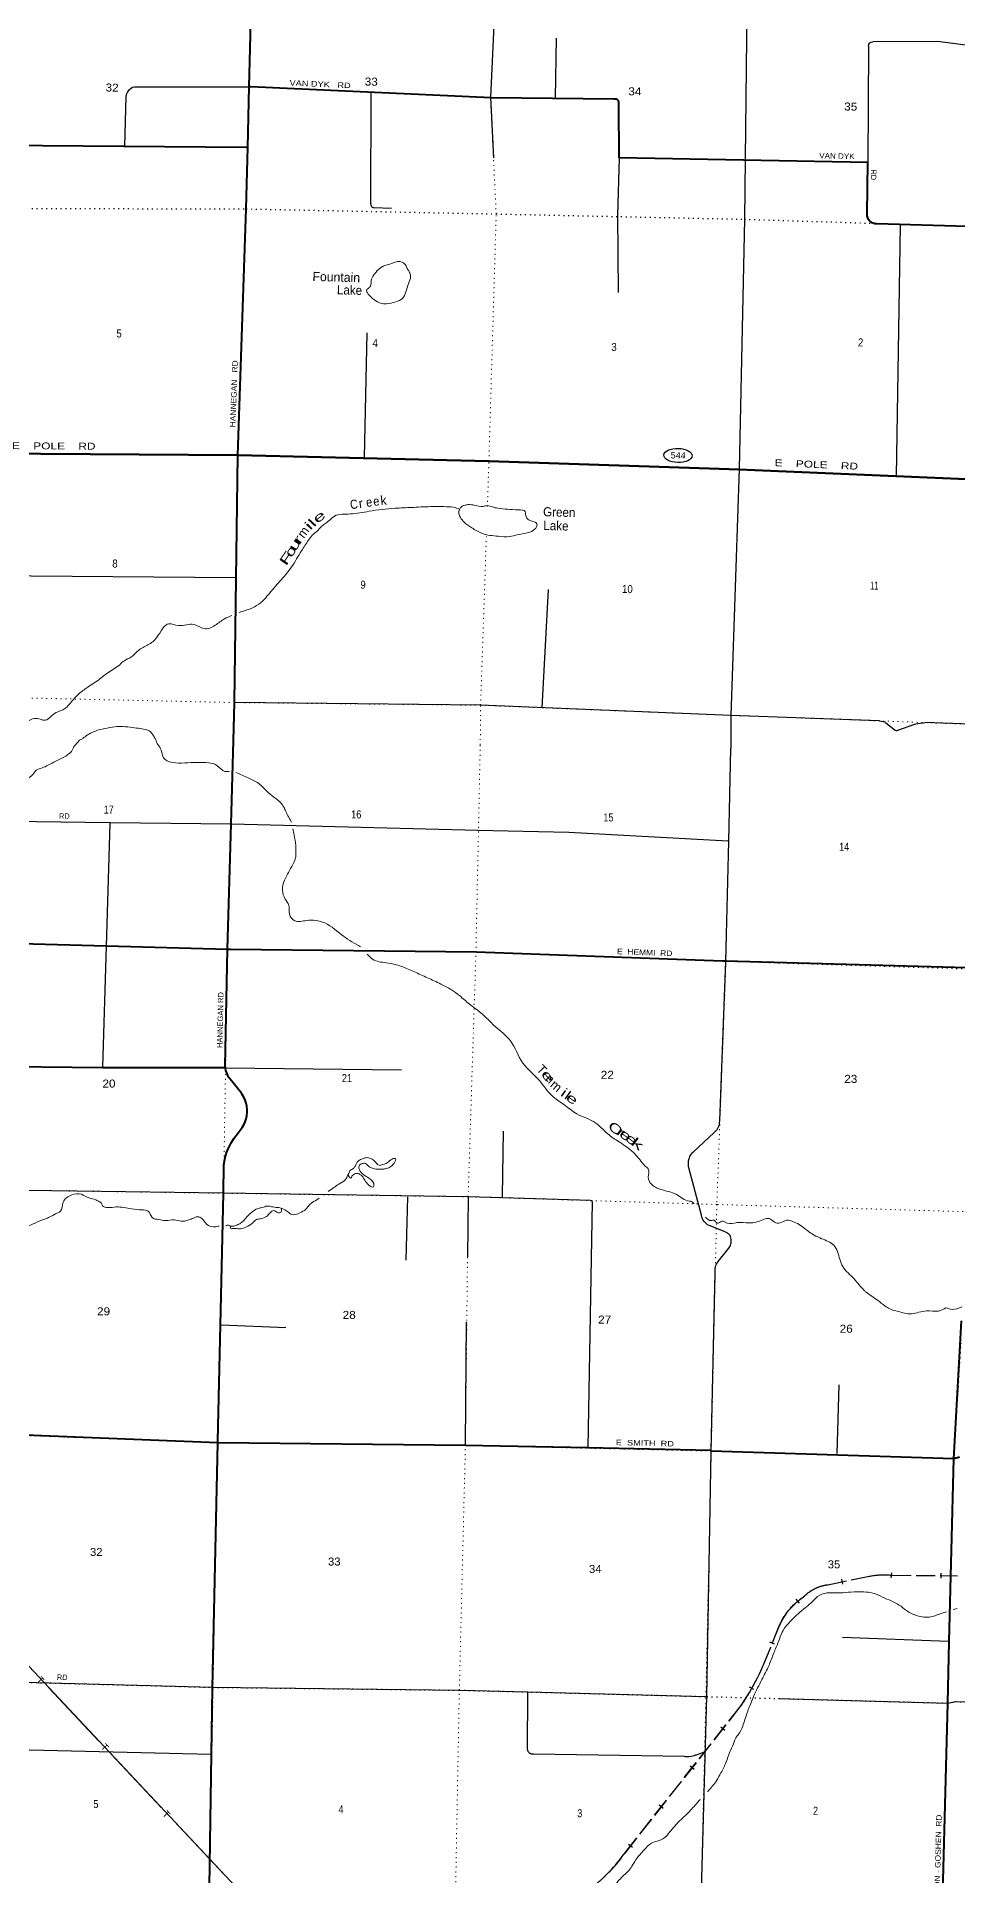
# Model space of a CAD drawing. Header units: feet. Extents: x -489137 to -242534, y 368785 to 558127.
# Drawn here: x -354619 to -334487, y 483502 to 523713 of the extents above; entities that cross this region are included whole.
import ezdxf
from ezdxf.enums import TextEntityAlignment as Align

# ---------------------------------------------------------------- set-up
doc = ezdxf.new("R2010")
doc.units = ezdxf.units.FT
doc.header["$LTSCALE"] = 70
doc.linetypes.add('DOTTED', pattern=[1.5, 0.3, -1.2])
doc.linetypes.add('LONG_DASHED', pattern=[7.5, 6, -1.5])
for name, color, linetype, lineweight in [('17', 7, 'Continuous', 25), ('23', 7, 'Continuous', 70), ('26', 7, 'Continuous', 40), ('27', 7, 'Continuous', 13), ('29', 7, 'Continuous', 25), ('39', 7, 'Continuous', 13), ('46', 7, 'Continuous', 13), ('6', 7, 'DOTTED', 25), ('63', 7, 'Continuous', 25), ('7', 7, 'DOTTED', 13)]:
    doc.layers.add(name, color=color, linetype=linetype, lineweight=lineweight)
doc.layers.add('30', color=7, linetype='Continuous')
doc.layers.add('41', color=7, linetype='Continuous')

msp = doc.modelspace()

# ---------------------------------------------------------------- linework, layer by layer
at = {"layer": '17'}
msp.add_ellipse((-340594.76, 514554.72), major_axis=(-309.09, 9.51), ratio=0.500121, dxfattribs=at)
at = {"layer": '23'}
for points in [[(-350223.5, 514564.51), (-355617.92, 514596.64), (-360700.85, 514659.45)], [(-334116.26, 514026.32), (-339257.05, 514251.51), (-344730.28, 514433.2), (-350223.5, 514564.51)]]:
    msp.add_lwpolyline(points, dxfattribs=at)
at = {"layer": '26'}
msp.add_line((-334561.73, 492610.35), (-339867.31, 492779.18), dxfattribs=at)
for points in [[(-350003.5, 521299.26), (-349969.88, 522618.1), (-349905.04, 525161.09)], [(-334032.53, 519559.02), (-336245.39, 519619.43), (-336246.37, 519619.4), (-336267.54, 519619.82), (-336288.55, 519622.45), (-336309.18, 519627.27), (-336329.18, 519634.21), (-336348.35, 519643.21), (-336366.48, 519654.16), (-336383.36, 519666.95), (-336398.81, 519681.43), (-336412.66, 519697.45), (-336424.76, 519714.83), (-336434.98, 519733.38), (-336443.21, 519752.89), (-336449.35, 519773.16), (-336453.34, 519793.96), (-336455.13, 519815.06), (-336454.71, 519836.23), (-336440.79, 520961.15), (-341882.07, 521067.1), (-341886.94, 522228.12), (-341887.04, 522252.92), (-341885.87, 522278.12), (-341885.91, 522278.74), (-341887.32, 522287.11), (-341889.6, 522295.29), (-341892.72, 522303.19), (-341896.65, 522310.72), (-341901.35, 522317.8), (-341906.76, 522324.34), (-341912.82, 522330.29), (-341919.47, 522335.57), (-341926.64, 522340.12), (-341934.25, 522343.91), (-341942.21, 522346.87), (-341950.43, 522348.99), (-341950.8, 522349.04), (-341976.12, 522350.07), (-342000.8, 522350.3), (-344681.88, 522375.43), (-349935.81, 522616.53), (-349969.88, 522618.1)], [(-355385.54, 521341), (-350044.22, 521299.57), (-350003.5, 521299.26)], [(-350223.5, 514564.51), (-350037.96, 519947.91), (-350003.5, 521299.26)], [(-350314.89, 508312.03), (-350296.65, 509150.46), (-350223.5, 514564.51)], [(-350445.74, 503752.49), (-350445.68, 503755.57), (-350366.96, 506495.78), (-350314.79, 508311.7)], [(-350445.74, 503752.49), (-353094.39, 503825.24), (-355775.31, 503898.87), (-360935.31, 503840.79)], [(-350490.59, 501157.75), (-350491.54, 501167.79), (-350494.8, 501205.23), (-350445.74, 503752.49)], [(-334277.77, 503346.17), (-339545.08, 503492.73), (-339619.33, 503494.79), (-345000.28, 503693.51), (-350371.5, 503750.45), (-350445.74, 503752.49)], [(-350490.59, 501157.75), (-350504.41, 501157.79), (-353163.45, 501158.84), (-353173.58, 501158.94), (-355859.95, 501187.02), (-360943.26, 501253.86), (-360981.62, 501254.11)], [(-350660.81, 492961.84), (-350659.89, 493005.3), (-350602.68, 495538.16), (-350537.75, 498412.98), (-350537.68, 498418.32), (-350529.68, 499038.36), (-350508.89, 499163.91), (-350475.09, 499286.59), (-350428.65, 499405.06), (-350370.09, 499518.03), (-350300.03, 499624.26), (-350276.42, 499655.23), (-350168.73, 499801.41), (-350127.69, 499857.44), (-350092.72, 499917.44), (-350064.22, 499980.77), (-350042.5, 500046.74), (-350027.79, 500114.61), (-350020.26, 500183.65), (-350019.98, 500253.09), (-350026.97, 500322.19), (-350041.14, 500390.18), (-350062.34, 500456.31), (-350090.33, 500519.87), (-350124.82, 500580.15), (-350141.63, 500605.01), (-350416.06, 500947.14), (-350442.95, 500996.76), (-350464.51, 501048.92), (-350480.5, 501103.05), (-350488.75, 501147.79), (-350490.59, 501157.75)], [(-334439.73, 492649.13), (-334560.72, 492610.32), (-334561.73, 492610.35), (-334394.63, 495629.44)], [(-350660.81, 492961.84), (-350667.72, 492961.91), (-355979.63, 493169.41)], [(-350857.96, 482214.13), (-350857.97, 482215.62), (-350854.53, 482289.6), (-350795.97, 486147.48), (-350773.87, 487604.11), (-350773.7, 487612.14), (-350660.81, 492961.84)], [(-339867.11, 492788.18), (-342562.74, 492846.44), (-345243.9, 492904.39), (-345244.07, 492904.39), (-350660.81, 492961.84)], [(-334828.13, 481969.4), (-334827.59, 481990.87), (-334695.24, 487263.33), (-334695.16, 487266.36), (-334661.59, 488611.53), (-334561.79, 492609.27), (-334561.73, 492610.35)]]:
    msp.add_lwpolyline(points, dxfattribs=at)
at = {"layer": '29'}
for p, q in [((-343271.2, 522368.64), (-343253.26, 523681.68)), ((-336427.94, 523507.22), (-336440.79, 520961.15)), ((-352693.12, 521320.03), (-352663.38, 522399.64)), ((-352415.88, 522620.46), (-349972.92, 522619.4)), ((-347313.54, 522484.25), (-347318.43, 520068.08)), ((-347245.76, 519975.1), (-346858.66, 519965.43)), ((-335812.3, 514100.61), (-335730.34, 519591.5)), ((-347449.41, 514509.42), (-347395.3, 517234.3)), ((-343563.18, 509033.33), (-343427.84, 511623.73)), ((-334197.23, 508674.83), (-335191.7, 508711.91)), ((-346541.16, 496952.64), (-346503.99, 498338.03)), ((-339564.36, 497575.41), (-339915.6, 497710.48)), ((-337111.02, 492722.84), (-337065.96, 494231.28))]:
    msp.add_line(p, q, dxfattribs=at)
for points in [[(-339026.43, 527353.64), (-339079.26, 525006.31), (-339139.57, 519721.51), (-339254.07, 514261.77), (-339435.73, 508870.19), (-339438.69, 508142.19)], [(-344570, 525066.87), (-344691.91, 522388.4), (-344631.98, 521066.68)], [(-336427.94, 523507.22), (-336418.27, 523547.64), (-336398, 523576.92), (-336370.98, 523592.69), (-336336.21, 523602.15)], [(-333973.14, 523484.03), (-334919.47, 523610.81), (-336336.21, 523602.15)], [(-352663.38, 522399.64), (-352652.71, 522449.99), (-352636.95, 522490.54), (-352614.43, 522533.34), (-352589.66, 522562.63), (-352553.64, 522591.92), (-352522.11, 522607.69), (-352479.33, 522616.7), (-352415.88, 522620.46)], [(-341882.07, 521067.1), (-341916.99, 519809.05), (-341904.58, 518120.99)], [(-347318.43, 520068.08), (-347312.88, 520027.01), (-347295.99, 520000.54), (-347283.61, 519988.71), (-347270.1, 519980.83), (-347245.76, 519975.1)], [(-360749.95, 511980.35), (-355644.51, 511931.91), (-350264.29, 511888.08)], [(-336185.39, 508748.97), (-339435.73, 508870.19), (-344910.87, 509092.2), (-350296.65, 509150.46)], [(-336185.39, 508748.97), (-336111.75, 508739.71), (-336071.21, 508726.19), (-336046.44, 508710.42), (-335843.78, 508548.19), (-335821.26, 508539.18), (-335810, 508539.18), (-335764.96, 508550.45), (-335433.29, 508673.76), (-335392.75, 508682.77), (-335348.36, 508694.64), (-335305.58, 508701.4), (-335226.76, 508708.16), (-335191.7, 508711.91)], [(-339803.52, 499746.38), (-339779.02, 499767.01), (-339756.82, 499790.09), (-339737.15, 499815.36), (-339720.23, 499842.55), (-339706.24, 499871.36), (-339695.34, 499901.48), (-339687.65, 499932.57), (-339683.25, 499964.29), (-339682.19, 499996.3), (-339682.33, 500001.29), (-339545.15, 503489.67), (-339545.08, 503492.73), (-339485.38, 506122.3), (-339438.69, 508142.19)], [(-355746.68, 506562.77), (-355700.26, 506562.52), (-353014.1, 506528.9), (-350366.96, 506495.78)], [(-353094.39, 503825.24), (-353014.77, 506506.05), (-353014.1, 506528.9)], [(-350366.96, 506495.78), (-350360.15, 506495.69), (-344975.79, 506356.73), (-342981.38, 506314.24), (-339506.34, 506123.45), (-339485.38, 506122.3)], [(-353173.58, 501158.94), (-353172.94, 501180.51), (-353094.39, 503825.24)], [(-350494.41, 501157.79), (-350490.59, 501157.75), (-346638.18, 501120.82)], [(-344433.87, 498317.24), (-344433.32, 498351.56), (-344410.73, 499778.04)], [(-340355.33, 498975.45), (-340363.3, 499011.1), (-340367.51, 499047.38), (-340367.9, 499083.9), (-340364.47, 499120.27), (-340357.25, 499156.07), (-340346.34, 499190.93), (-340331.84, 499224.45), (-340313.91, 499256.28), (-340292.76, 499286.05), (-340268.61, 499313.45), (-340265.84, 499316.25), (-339803.52, 499746.38)], [(-339915.6, 497710.48), (-339945.6, 497729.06), (-339973.5, 497750.67), (-339998.99, 497775.08), (-340021.79, 497802.02), (-340041.64, 497831.19), (-340058.34, 497862.28), (-340071.69, 497894.94), (-340081.56, 497928.83), (-340083.7, 497938.58), (-340355.33, 498975.45)], [(-345186.83, 498341.04), (-350535.43, 498418.29), (-350537.68, 498418.32), (-355901.48, 498496.04)], [(-345186.81, 498343.98), (-345186.83, 498341.04), (-345197.82, 497028.26)], [(-342490.48, 498255.67), (-342510.57, 498256.31), (-344433.87, 498317.24), (-345183.51, 498340.99), (-345186.83, 498341.04)], [(-342562.74, 492846.44), (-342562.58, 492855.63), (-342467.44, 498227.3)], [(-342467.44, 498227.3), (-342467.26, 498229.97), (-342467.37, 498232.64), (-342467.75, 498235.28), (-342468.41, 498237.87), (-342469.33, 498240.38), (-342470.51, 498242.77), (-342470.57, 498242.87), (-342490.48, 498255.67)], [(-339564.36, 497575.41), (-339544.1, 497568.05), (-339524.73, 497558.61), (-339506.44, 497547.2), (-339489.45, 497533.94), (-339473.94, 497518.98), (-339460.11, 497502.52)], [(-339469.35, 497237.6), (-339457.75, 497257.63), (-339455.87, 497260.87), (-339444.9, 497285.38), (-339436.56, 497310.91), (-339430.94, 497337.16), (-339428.08, 497363.87), (-339428.04, 497390.72), (-339430.8, 497417.43), (-339436.34, 497443.71), (-339444.6, 497469.26), (-339455.48, 497493.81), (-339460.11, 497502.52)], [(-339727.75, 496906.46), (-339712.2, 496926.38), (-339484.94, 497217.63), (-339469.35, 497237.6)], [(-340104.56, 481786.66), (-340109.61, 482100.54), (-339964.12, 487409.78), (-339964.09, 487411.58), (-339867.31, 492779.18), (-339867.11, 492788.18), (-339779.89, 496681.45)], [(-339779.89, 496681.45), (-339783.54, 496712.49), (-339783.92, 496743.75), (-339781.04, 496774.87), (-339774.92, 496805.51), (-339765.63, 496835.35), (-339753.27, 496864.06), (-339740.75, 496886.38), (-339727.75, 496906.46)], [(-350602.68, 495538.16), (-350577.02, 495537.21), (-349171.12, 495485.03)], [(-345244.07, 492904.39), (-345243.91, 492921.73), (-345219.29, 495603.22)], [(-334661.59, 488611.53), (-334686.97, 488612.48), (-336998.01, 488699.05)], [(-361192.62, 487822.52), (-361172.62, 487822.25), (-357352.44, 487770.61), (-356004.27, 487752.38), (-350773.7, 487612.14), (-350763.52, 487611.87)], [(-334520.68, 487299.35), (-329301.13, 487097.48), (-323866.67, 487012.02), (-318578.05, 486910.81), (-318545.19, 488097.38)], [(-350763.52, 487611.87), (-345376.77, 487549.63), (-343885.42, 487511.62)], [(-343885.42, 487511.62), (-343885.52, 487487.23), (-343890.27, 486263.88)], [(-343885.42, 487511.62), (-340005.06, 487412.73), (-339964.09, 487411.58), (-339961.96, 487411.52)], [(-338396.34, 487367.47), (-334695.24, 487263.33), (-334520.68, 487299.35)], [(-356003.43, 486277.01), (-350815.07, 486147.96), (-350795.97, 486147.48)], [(-343890.27, 486263.88), (-343889.03, 486252.14), (-343886.57, 486240.59), (-343882.92, 486229.35), (-343878.12, 486218.57), (-343872.21, 486208.34), (-343865.27, 486198.78), (-343857.36, 486190.01), (-343848.59, 486182.11), (-343839.03, 486175.17), (-343828.8, 486169.26), (-343818.01, 486164.46), (-343806.78, 486160.81), (-343795.22, 486158.36), (-343783.48, 486157.12), (-343771.67, 486157.13), (-343759.92, 486158.36), (-343758.08, 486158.67)], [(-343758.08, 486158.67), (-340451.57, 486102.93), (-340431.44, 486102.59)], [(-340212.46, 486132.01), (-340192.27, 486138.95), (-340018.1, 486198.74)], [(-340431.44, 486102.59), (-340411.57, 486100.68), (-340390.1, 486098.62), (-340348.44, 486098.99), (-340307.06, 486103.72), (-340266.39, 486112.75), (-340232.27, 486124.18), (-340212.46, 486132.01)]]:
    msp.add_lwpolyline(points, dxfattribs=at)
at = {"layer": '39'}
msp.add_line((-334572.41, 489311.18), (-334489.85, 489336.42), dxfattribs=at)
msp.add_lwpolyline([(-351970.96, 508231.14), (-351982.41, 508257.41), (-351997.01, 508287.46), (-352015.9, 508339.83)], dxfattribs=at)
for points in [[(-346457.14, 518540.54), (-346442.6, 518465.36), (-346490.22, 518314.56), (-346546.61, 518131.55), (-346620.28, 517989.39), (-346769.16, 517917.57), (-346969.96, 517871.11), (-347102.86, 517885.99), (-347230.55, 517955.41), (-347315.88, 518023.94), (-347371.11, 518083.78), (-347399.26, 518183.52), (-347358.14, 518219.1), (-347314.52, 518276.89), (-347302.36, 518373.77), (-347247.14, 518502.16), (-347141.58, 518625.46), (-347010.64, 518707.77), (-346862.37, 518751.25), (-346754.59, 518789.51), (-346655.68, 518789.5), (-346599.67, 518766.08), (-346540.48, 518702.13), (-346505.85, 518622.49), (-346484.35, 518589.66), (-346468.81, 518561.02), (-346457.14, 518540.54)], [(-350193.66, 511122.05), (-349762.27, 511302.84), (-349529.16, 511538.87), (-349266.29, 511845.12), (-349046.57, 512115.82), (-348829.06, 512471.58), (-348674.72, 512705.18), (-348589.59, 512816.75), (-348495.1, 512893.73), (-348385.67, 513008.86), (-348225.67, 513129.02), (-348106.5, 513227.75), (-347760.34, 513275.26), (-347351.39, 513333.63), (-346780.82, 513398.78), (-346423.17, 513417.72), (-346004.98, 513435.43), (-345712.32, 513435.47), (-345504.74, 513421.08), (-345368.28, 513383.86)], [(-345368.28, 513383.86), (-345388.55, 513285.12), (-345351.99, 513201.4), (-345271.56, 513092.48), (-345104.6, 512971.66), (-344877.11, 512849.6), (-344529.25, 512787.8), (-344279.07, 512782.64), (-344108.79, 512817.59), (-343889.91, 512859.64), (-343705.96, 512967.15), (-343679.77, 513059.7), (-343783.5, 513116.48), (-343887.38, 513167.2), (-343924.2, 513238.79), (-343929.61, 513269.25), (-343936.47, 513326.06), (-344087.01, 513365.58), (-344320.86, 513378.49), (-344534.32, 513401.1), (-344654.81, 513429.89), (-344765.21, 513458.47), (-344858.45, 513440.15), (-345035.56, 513464.04), (-345184.58, 513479.25), (-345267.69, 513462.75), (-345328.86, 513433.65), (-345357.84, 513399.84)], [(-357404.49, 508424.55), (-357230.46, 508455.38), (-357061.97, 508500.48), (-356846.87, 508554.74), (-356664.73, 508577.3), (-356495.31, 508571.79), (-356382.11, 508579.58), (-356226.84, 508667.45), (-356103.64, 508670.98), (-355971.91, 508601.49), (-355702.51, 508646.54), (-355572.7, 508676.24), (-355318.16, 508687.19), (-355153.75, 508730.36), (-355018.48, 508731.62), (-354846.79, 508738.2), (-354667.78, 508803.33), (-354543, 508786.59), (-354436.54, 508762.13), (-354301.36, 508854.47), (-354158.02, 508950.68), (-354048.17, 508990.91), (-353887.7, 509133.32), (-353728.46, 509312.18), (-353531.38, 509468), (-353261.06, 509650.64), (-353064.06, 509802.42), (-352803.95, 509979.2), (-352703.19, 510066.17), (-352558.31, 510140.09), (-352395.65, 510290.55), (-352187.23, 510409.7), (-351991.9, 510577.7), (-351729.25, 510873.83), (-351518.15, 510835.09), (-351178.56, 510858.44), (-350960.51, 510766.94), (-350714.71, 510840.8), (-350511.87, 510982.33), (-350350.67, 511053.44)], [(-353810.81, 508189.6), (-353727.54, 508274.5), (-353683.42, 508324.4), (-353616.49, 508358.7)], [(-353613.71, 508362.74), (-353508.49, 508441.88), (-353380.58, 508509.39), (-353190.84, 508570.19), (-352960.61, 508611.87), (-352780.07, 508628.91), (-352572.51, 508610.2), (-352392.04, 508588.22), (-352248.67, 508563.27), (-352134.98, 508514.13), (-352089.43, 508460.85), (-352042.57, 508382.53), (-352019.51, 508347.89)], [(-356260.12, 506637.5), (-356259.25, 506637.98), (-356101.21, 506676.01), (-356018.01, 506738.61), (-355920.81, 506740.34), (-355813.57, 506713.65), (-355687.86, 506774.09), (-355547.86, 506875.03), (-355421.92, 507010.49), (-355308.19, 507129.76), (-355257.38, 507194.49), (-355196.48, 507249.04), (-355084.9, 507321.69), (-355056.53, 507329.71), (-355005.87, 507345.78), (-354910.54, 507402.25), (-354849.58, 507477.08), (-354794.82, 507505.3), (-354681.14, 507608.35), (-354630.34, 507669.02), (-354500.6, 507721.34), (-354378.94, 507779.76), (-354249.17, 507844.24), (-354068.7, 507932.9), (-353908.45, 508033.78), (-353827.15, 508138.96), (-353810.81, 508189.6)], [(-351970.96, 508231.14), (-351897.11, 508108.45), (-351843.69, 507941.03), (-351658.79, 507840.22), (-351382.11, 507829.5), (-350854.31, 507831.09), (-350682.1, 507777.17), (-350504.33, 507642.22), (-350437.07, 507644.58)], [(-350437.07, 507644.58), (-350421.94, 507644.4), (-350409.93, 507642.9)], [(-350261.48, 507621.59), (-349995.08, 507502.92), (-349764.35, 507380.45), (-349556.15, 507183.91), (-349388.48, 507049.28), (-349210.52, 506855.71), (-349187.91, 506802.45), (-349053.92, 506546.36)], [(-349018.67, 506385.54), (-348990.68, 506254.56), (-348955.51, 506021.01), (-348950.58, 505855.11), (-348952.21, 505802.61), (-348975.57, 505702.28), (-349068.16, 505521.26), (-349156.34, 505352.23), (-349230.38, 505182.75), (-349244.64, 505049.8), (-349186.05, 504853.92), (-349103.28, 504719.94), (-349091.22, 504523.5), (-348974.49, 504376.32), (-348719.46, 504384.47), (-348320.81, 504329.49), (-347911.24, 504041.73), (-347536.73, 503807.79)], [(-349053.92, 506546.36), (-349052.03, 506543.04), (-349049.99, 506535.92)], [(-347393.11, 503645.41), (-347273.89, 503536.6), (-346973.02, 503458.41), (-346633.84, 503377.01), (-346360.44, 503261.29), (-346073.33, 503130.99), (-345780.36, 502994.44), (-345547.73, 502867.87), (-345373.75, 502741.13), (-345155.13, 502554.36), (-344906.28, 502364.63), (-344594.04, 502067.8), (-344260.09, 501754.11), (-343984.33, 501260.35), (-343631.94, 500889.49), (-343353.28, 500553.29), (-343100.39, 500363.43), (-342803.62, 500153.99), (-342397.33, 499955.27), (-342159.33, 499741.62), (-341914.2, 499562.11), (-341646.98, 499377.86), (-341513.4, 499252.39), (-341285, 498990.53), (-341245.79, 498950.89), (-341243.32, 498770.93), (-341183.28, 498621.49), (-340976.66, 498503.82), (-340628.39, 498389.79), (-340347.72, 498247.57), (-340319.51, 498244.66), (-340243.25, 498186.99)], [(-347785.42, 498873.52), (-347768.12, 498909.36), (-347753.48, 498925.07), (-347712.32, 498948.03), (-347668.64, 498987.08), (-347636.13, 499056.8), (-347598.07, 499110.18), (-347513.42, 499166.14), (-347441.84, 499192.18), (-347334.77, 499188.82), (-347243.55, 499131.37), (-347198.54, 499083.47), (-347133.52, 499028.87), (-347048.11, 499044.38), (-346958.03, 499079.95), (-346844.09, 499167.33), (-346775.03, 499177.28), (-346804.44, 499077.14), (-346875.52, 499002.57), (-346973.93, 498959.18), (-347057.26, 498945.63), (-347178.59, 498945.4), (-347279.09, 498964.73), (-347352.76, 499001.41), (-347427.5, 499068.44), (-347504.39, 499066.81), (-347570.67, 499016.34), (-347549.77, 498908.56), (-347437.84, 498801.96), (-347332.92, 498729.94), (-347246.3, 498589.77), (-347257.41, 498557.78), (-347382.72, 498624.38), (-347460.31, 498729.9), (-347502.86, 498791.87), (-347550.14, 498831.76), (-347589.98, 498851.21), (-347685.74, 498827.94), (-347725.38, 498788.76), (-347746.84, 498749.01), (-347786.36, 498778.55), (-347809.9, 498817.65)], [(-348245.75, 498460.06), (-348119.34, 498540.41), (-348013.79, 498617.94), (-347875.49, 498708.59), (-347830.74, 498781.97), (-347785.42, 498873.52)], [(-360975.87, 497132.55), (-360974.86, 497131.53), (-360847.6, 497062.85), (-360743.63, 497025.22), (-360665.47, 496937.88), (-360607.77, 496843.08), (-360428.87, 496809.16), (-360286.07, 496719.78), (-360228.05, 496570.41), (-360138.28, 496401.84), (-360011.9, 496369.57), (-359921.63, 496475.88), (-359805.92, 496490.44), (-359704.61, 496562.04), (-359574.26, 496721.66), (-359517.7, 496784.56), (-359387.03, 496824.92), (-359298.15, 496822.12), (-359125.38, 496851.05), (-358966.43, 496890.52), (-358770.93, 496934.91), (-358623.4, 496996.97), (-358503.53, 497080.11), (-358273.89, 497246.72), (-358085.21, 497396.42), (-357968.24, 497516.04), (-357869.84, 497624.11), (-357793.33, 497742.98), (-357681.79, 497753.63), (-357561.28, 497727.6), (-357452.96, 497829.3), (-357295.53, 498014.35), (-357153.57, 498092.76), (-356988.49, 498069.37), (-356740.4, 498049.45), (-356570.41, 498118.89), (-356411.9, 498144.22), (-356282.92, 498000.7), (-356252.68, 497803.69), (-356212.01, 497616.46), (-356100.91, 497548.29), (-356014.8, 497456.65), (-355914.99, 497415.11), (-355772.58, 497442.97), (-355590.91, 497497.89), (-355515.6, 497513.72), (-355300.15, 497549.39), (-355037.11, 497619.95), (-354863.45, 497677.15), (-354697.43, 497748.73), (-354472.08, 497842.71), (-354359.46, 497887.68), (-354207.33, 497967.79), (-354100.4, 498025.06), (-354043.66, 498223.38), (-353850.69, 498381.03), (-353643.95, 498396.77), (-353474.64, 498314.64), (-353324.34, 498271.51), (-353290.56, 498252.26), (-353209.13, 498205.23), (-353180.65, 498145.72), (-353066.65, 498105.75), (-352882.25, 498118.15), (-352543.77, 498079.21), (-352320.18, 498051.96), (-352179.34, 498029.35), (-352096.83, 497887.29), (-351952.58, 497844.35)], [(-350485.05, 497712.18), (-350415.77, 497717.2), (-350351.75, 497694.98), (-350268.24, 497714.59), (-350180.12, 497752.24), (-350105.63, 497806.49), (-350025.91, 497898.98), (-349923.84, 497994.82), (-349777.45, 498085.21), (-349683.77, 498106.52), (-349583.72, 498137.74), (-349454.94, 498117.52), (-349327.99, 498103.42), (-349130.59, 498014.34), (-349033.5, 497950.65), (-348864.45, 497989.81), (-348738.77, 498064.68), (-348658.98, 498159.19), (-348596.62, 498213.83), (-348462.61, 498296.53), (-348443.69, 498311.81)], [(-351952.58, 497844.35), (-351797.67, 497819.27), (-351613.09, 497837.72), (-351462.4, 497806.7), (-351293.73, 497833.74), (-351193.36, 497875.05), (-351077.15, 497905.76), (-350986.05, 497844.28), (-350862.83, 497711.05), (-350728.18, 497684.58), (-350633.09, 497699.53)], [(-350388.77, 497709.17), (-350371.45, 497647.09), (-350306.68, 497649.09), (-350191.73, 497639.42), (-350044.96, 497677.25), (-349896.49, 497769.6), (-349813.36, 497841.77), (-349723.78, 497861.19), (-349596.9, 497909.75), (-349515.54, 497990.06), (-349431.08, 498039.96), (-349339.54, 497992.62), (-349282.85, 497994.88), (-349271.54, 498088.41)], [(-339991.76, 497895.9), (-339873.75, 497820.33), (-339806.77, 497828.33), (-339738.03, 497763.51), (-339635.57, 497806.78), (-339519.55, 497766.75), (-339306.94, 497776.24), (-339034.23, 497767.66), (-338738.87, 497837.21), (-338600.5, 497865.2), (-338483.64, 497786.74), (-338358.78, 497770.68), (-338219.46, 497828.96), (-338056.97, 497787.47), (-337913.61, 497716.26), (-337765.51, 497602.46), (-337453.6, 497424.89), (-337187.13, 497281.09), (-337106.58, 497141.11), (-336991.35, 496816.12), (-336741.04, 496543.46), (-336526.34, 496296.19), (-336479.12, 496254.28), (-336233.86, 496078.81), (-336061.9, 495952.13), (-335964.81, 495888.44), (-335780.54, 495832.11), (-335490.98, 495780.56), (-335157.3, 495846.88), (-334896.59, 495842.72), (-334734.61, 495914.44)], [(-334734.61, 495914.44), (-334598.25, 495877.81), (-334387.23, 495933.54)], [(-338215.66, 488970.55), (-337926.94, 489255.8), (-337608.99, 489530.8), (-337540.12, 489599.38), (-337339.58, 489675.94), (-337048.37, 489676.89), (-336811.21, 489695.71), (-336532.13, 489697.04), (-336332.65, 489674.6), (-336119.09, 489585.02), (-335931.6, 489502.32), (-335756.48, 489411.92), (-335598.41, 489293.76), (-335369.38, 489181.46), (-335066.94, 489153.76), (-334815.64, 489236.81), (-334722.09, 489265.41)], [(-338942.08, 487414.79), (-338760.33, 487782.32), (-338603.4, 488096.18), (-338499.89, 488363.3), (-338396.38, 488613.73), (-338316.24, 488817.41), (-338215.66, 488970.55)], [(-339654.28, 485740.61), (-339541.67, 485979.62), (-339464.42, 486187.4), (-339381.8, 486372.77), (-339305.61, 486546.23), (-339278.4, 486575.69), (-339179.5, 486764.6), (-339081.41, 487056.61), (-338975.94, 487326.16), (-338942.08, 487414.79)], [(-339948.51, 485331.79), (-339937.63, 485343.25), (-339746.25, 485579.78), (-339654.28, 485740.61)], [(-343609.31, 482214.12), (-343515.47, 482270.27), (-343207.49, 482420.27), (-342949.12, 482535.44), (-342781.71, 482651.45), (-342733.62, 482767.17), (-342658.63, 482837.58), (-342366.8, 482988.08), (-342154.26, 483124.9), (-342005.73, 483219.28), (-341950.5, 483304.45), (-341828.55, 483454.23), (-341665.88, 483612.84), (-341500.37, 483862.31), (-341338.78, 484051.27), (-341172.26, 484203.69), (-340922.67, 484296.9), (-340772.31, 484449.83), (-340619.11, 484628.95), (-340370.97, 484869.76), (-340165.82, 485093.73), (-340107.41, 485159.01)]]:
    msp.add_spline(points, degree=3, dxfattribs=at)
at = {"layer": '46'}
for p, q in [((-353267.57, 486439.4), (-354363.05, 487605.55)), ((-351898.22, 484981.71), (-352993.7, 486147.86)), ((-350528.87, 483524.01), (-351624.35, 484690.17))]:
    msp.add_line(p, q, dxfattribs=at)
msp.add_lwpolyline([(-334774.68, 469494.14), (-345453.71, 478670.76), (-345876.69, 479435.95), (-347258.76, 480374.81), (-347848.06, 480670.25), (-355683.91, 489011.64), (-361699.67, 493279.62), (-364815.01, 496797.49)], dxfattribs=at)
at = {"layer": '6'}
for points in [[(-357785.53, 520088.75), (-355461.11, 519958.38), (-350037.96, 519947.91), (-344570.55, 519837.37), (-339139.57, 519721.51), (-334032.5, 519560.79)], [(-361247.7, 487823.12), (-361192.62, 487822.52), (-356004.27, 487752.38), (-350763.52, 487611.87), (-345376.77, 487549.63), (-339964.12, 487409.78), (-334695.16, 487266.36), (-334520.68, 487299.27)], [(-334520.68, 487299.27), (-329301.13, 487097.48), (-323866.67, 487012.02), (-318578.05, 486910.81), (-313232.64, 486839.79), (-307881.08, 486786.97), (-304112.83, 486779.95)]]:
    msp.add_lwpolyline(points, dxfattribs=at)
at = {"layer": '63', "linetype": 'LONG_DASHED', "lineweight": 13}
for p, q in [((-337319.89, 489853.19), (-336438.78, 490031.66)), ((-335912.25, 490057.55), (-334489, 490049.18)), ((-338721.27, 488100.37), (-338375.13, 488954.58)), ((-341753.33, 483985.47), (-339231.15, 487182.59))]:
    msp.add_line(p, q, dxfattribs=at)
at = {"layer": '63'}
for p, q in [((-336986.35, 489869.22), (-337008.31, 489977.63)), ((-335928.87, 490008.65), (-335916.06, 490118.51)), ((-334835.57, 490000.72), (-334834.92, 490111.33)), ((-337939.15, 489453.84), (-338010.23, 489538.58)), ((-338481.99, 488556.4), (-338584.5, 488597.94)), ((-338933.69, 487561.16), (-339030.33, 487614.97)), ((-339570.27, 486671.18), (-339657.11, 486739.69)), ((-340244.04, 485817.12), (-340330.88, 485885.62)), ((-340917.81, 484963.05), (-341004.65, 485031.55)), ((-341591.57, 484108.98), (-341678.41, 484177.49))]:
    msp.add_line(p, q, dxfattribs=at)
at = {"layer": '63', "linetype": 'LONG_DASHED'}
for points in [[(-338229.76, 489220.55), (-338214.82, 489241.15), (-338199.59, 489261.3), (-338183.97, 489281.26), (-338168.14, 489300.98), (-338151.77, 489320.47), (-338135.25, 489339.58), (-338118.2, 489358.46), (-338101.01, 489376.96), (-338083.41, 489395.28), (-338065.51, 489413.17), (-338047.3, 489430.74), (-338028.86, 489448.06), (-338009.95, 489465.03), (-337990.84, 489481.74), (-337971.43, 489498.02), (-337951.82, 489514.05), (-337931.78, 489529.58), (-337911.57, 489544.85), (-337891.18, 489559.75), (-337870.44, 489574.35), (-337849.43, 489588.49), (-337844.37, 489591.83), (-337833.74, 489602.72), (-337822.58, 489613.63), (-337811.26, 489624.34), (-337799.73, 489635.01), (-337788, 489645.37), (-337776.14, 489655.46), (-337764.1, 489665.49), (-337751.84, 489675.22), (-337739.47, 489684.7), (-337726.84, 489694.05), (-337714.14, 489703.08), (-337701.31, 489711.99), (-337688.21, 489720.66), (-337675.06, 489729.01), (-337661.72, 489737.16), (-337648.3, 489745.14), (-337634.62, 489752.85), (-337620.94, 489760.33), (-337607, 489767.55), (-337593.06, 489774.51), (-337578.93, 489781.29), (-337564.71, 489787.77), (-337550.39, 489793.97), (-337535.99, 489800), (-337521.39, 489805.72), (-337506.73, 489811.23), (-337491.99, 489816.44), (-337477.19, 489821.46), (-337462.24, 489826.1), (-337447.26, 489830.55), (-337432.25, 489834.75), (-337417.11, 489838.7), (-337401.9, 489842.34), (-337386.57, 489845.71), (-337371.3, 489848.89), (-337355.87, 489851.71), (-337340.47, 489854.27), (-337324.99, 489856.64), (-337320.57, 489857.24), (-336439.62, 490035.67), (-336413.23, 490041.44), (-336386.79, 490046.58), (-336360.27, 490051.27), (-336333.52, 490055.68), (-336306.78, 490059.47), (-336280.1, 490062.76), (-336253.2, 490065.79), (-336226.3, 490068.19), (-336199.46, 490070.09), (-336172.37, 490071.58), (-336145.48, 490072.54), (-336118.52, 490073.2), (-336091.42, 490073.26), (-336064.51, 490072.8), (-336037.54, 490071.88), (-336010.63, 490070.63), (-335983.57, 490068.78), (-335956.75, 490066.55), (-335929.8, 490063.73), (-335912, 490061.65), (-334479, 490053.22)], [(-342211.48, 483466.4), (-342168.17, 483507.88), (-342125.41, 483549.9), (-342083.63, 483592.68), (-342042.42, 483635.97), (-342002.29, 483680.33), (-341962.7, 483725.25), (-341923.98, 483770.59), (-341885.93, 483816.76), (-341848.87, 483863.7), (-341812.46, 483911.51), (-341776.82, 483959.41), (-341756.61, 483987.93), (-339234.45, 487185.02), (-339181.98, 487261.68), (-339131.51, 487339.19), (-339082.33, 487417.64), (-339033.72, 487497.11), (-338987.17, 487577.36), (-338942.22, 487658.09), (-338897.86, 487739.84), (-338855.54, 487822.37), (-338814.84, 487905.39), (-338775.14, 487989.73), (-338737.35, 488074.15), (-338725.05, 488101.97), (-338378.91, 488956.18), (-338368.65, 488979.47), (-338357.93, 489002.36), (-338346.81, 489025.07), (-338335.37, 489047.81), (-338323.45, 489070.18), (-338311.2, 489092.23), (-338298.62, 489114.31), (-338285.56, 489136.04), (-338272.16, 489157.45), (-338258.3, 489178.82), (-338244.16, 489199.74), (-338229.76, 489220.55)]]:
    msp.add_lwpolyline(points, dxfattribs=at)
at = {"layer": '63', "linetype": 'LONG_DASHED', "lineweight": 13}
for centre, radius, start, end in [((-337199.87, 488969.44), 891.87, 97.7341, 136.02928), ((-336100.86, 488526.41), 1542.71, 82.97741, 102.65268), ((-337046.79, 488378.55), 1447.86, 123.30185, 156.55596), ((-343602.99, 490211.93), 5318.82, 325.28114, 336.60944), ((-344553.7, 485969.19), 3431.79, 289.10498, 324.68705)]:
    msp.add_arc(centre, radius, start, end, dxfattribs=at)
at = {"layer": '7'}
for points in [[(-339009.73, 528096.38), (-339079.26, 525006.31), (-339139.57, 519721.51), (-339254.07, 514261.77), (-339435.73, 508870.19), (-339440.13, 508142.21)], [(-349904.99, 525163.08), (-350037.96, 519947.91), (-350223.5, 514564.51), (-350296.65, 509150.46), (-350315.25, 508312.04)], [(-344763.98, 513436.47), (-344730.28, 514433.2), (-344570.55, 519837.37), (-344695.8, 522381.11), (-344569.99, 525067.07)], [(-364487.5, 514704.39), (-360700.86, 514658.8), (-355617.92, 514596.64), (-350223.5, 514564.51), (-344730.28, 514433.2), (-339257.05, 514251.51), (-334116.25, 514026.78)], [(-344919.24, 508226.97), (-344910.87, 509092.2), (-344784.52, 512829.08)], [(-334197.23, 508674.96), (-339435.73, 508870.19), (-344910.87, 509092.2), (-350296.65, 509150.46), (-355695.27, 509269.71), (-360821.62, 509284.17), (-364573.59, 509330.33)], [(-350314.79, 508310.28), (-350445.68, 503755.57), (-350535.43, 498418.29), (-350661, 492963.77), (-350763.52, 487611.87), (-350859.2, 482214.14), (-350822.19, 476856.71), (-350918.12, 471515.58), (-350922.56, 471074.34)], [(-345696.72, 466591.42), (-345620.12, 471460.19), (-345555.57, 476832.62), (-345479.08, 482093.95), (-345376.77, 487549.63), (-345244.09, 492901.73), (-345183.51, 498340.99), (-345014.42, 503684.2), (-344919.12, 508225.86)], [(-339440.13, 508142.21), (-339545.15, 503489.67), (-339745.49, 498172.04), (-339867.31, 492779.18), (-339985.56, 487379.63), (-340109.61, 482100.54), (-340186.76, 477058.9)], [(-364661.89, 503960.33), (-360935.31, 503840.79), (-355775.31, 503898.87), (-350445.68, 503755.57), (-345000.28, 503693.51), (-339545.15, 503489.67), (-334278.14, 503321.65)], [(-334358.5, 498016.5), (-339745.49, 498172.04), (-345183.51, 498340.99), (-350535.43, 498418.29), (-355901.48, 498496.04), (-358396.48, 498566.4), (-361030.49, 498523.89), (-364749.63, 498645.75)], [(-334828.09, 481970.87), (-334695.16, 487266.36), (-334561.79, 492609.27), (-334402, 495142.4)], [(-364838.64, 493254.32), (-363827.03, 493273.74), (-361114.43, 493178.35), (-356017.42, 493161.61), (-350661, 492960.44), (-345244.09, 492901.73), (-339867.31, 492779.18), (-334560.72, 492610.32), (-334439.73, 492648.7)]]:
    msp.add_lwpolyline(points, dxfattribs=at)

# ---------------------------------------------------------------- texts
at = {"layer": '17', "width": 1.3}
for rotation, p in [(359.659, (-355160.21, 514693.53)), (357.492, (-338483.17, 514322.54))]:
    msp.add_text('E    POLE    RD', height=150, rotation=rotation, dxfattribs=at).set_placement(p)
at = {"layer": '17', "width": 1.05}
msp.add_text('544', height=140, rotation=358.424, dxfattribs=at).set_placement((-340591.81, 514486.3), align=Align.CENTER)
at = {"layer": '27'}
for s, rotation, width, p in [('VAN DYK   RD', 357.373, 1.25, (-349092.39, 522647.9)), ('VAN DYK', 358.884, 1.1, (-337506.84, 521052.46)), ('RD', 269.291, 0.8, (-336372.69, 520810)), ('HANNEGAN   RD', 88.026, 1.15, (-350273.78, 515168.13)), ('E  HEMMI  RD', 357.86, 1.15, (-341929.42, 503648.81)), ('E  SMITH  RD', 358.571, 1.25, (-341955.79, 492910.29)), ('EVERSON - GOSHEN  RD', 88.562, 1.15, (-334882.5, 482592.75))]:
    msp.add_text(s, height=120, rotation=rotation, dxfattribs=dict(at, width=width)).set_placement(p)
msp.add_text('HANNEGAN RD', height=120, rotation=88.897, dxfattribs=at).set_placement((-350557.34, 501593.31))
at = {"layer": '30', "width": 0.8}
for rotation, p in [(359.283, (-354132.16, 506610.2)), (358.464, (-354179.57, 487774.72))]:
    msp.add_text('RD', height=120, rotation=rotation, dxfattribs=at).set_placement(p)
at = {"layer": '41'}
for s, rotation, p in [('Fountain', 358.424, (-348590.47, 518372.36)), ('r', 8.093, (-347563.2, 513404.51)), ('k', 5.738, (-347092.57, 513468.65)), ('m', 53.273, (-348778.7, 512729.6))]:
    msp.add_text(s, height=200, rotation=rotation, dxfattribs=at).set_placement(p)
for s, rotation, width, p in [('Lake', 358.424, 0.95, (-348056.29, 518080.55)), ('C', 8.15, 0.9, (-347753.2, 513377.3)), ('e', 7.693, 0.9, (-347404.37, 513427.1)), ('e', 7.515, 0.9, (-347248.5, 513448.08)), ('i', 47.061, 1.8, (-348637.88, 512908.6)), ('l', 47.485, 1.75, (-348554.29, 512976.94)), ('e', 39.43, 1.8, (-348484.28, 513053.5)), ('Green', 358.424, 0.95, (-343547.13, 513225.68)), ('Lake', 358.424, 0.95, (-343542.36, 512926.43)), ('u', 58.355, 1.7, (-348961.95, 512443.59)), ('r', 56.502, 1.8, (-348867.33, 512595.88)), ('F', 55.967, 1.9, (-349167.51, 512123.55)), ('o', 58.782, 1.5, (-349043.27, 512308.98))]:
    msp.add_text(s, height=200, rotation=rotation, dxfattribs=dict(at, width=width)).set_placement(p)
for s, rotation, p in [('T', 313.626, (-343646.01, 501056.48)), ('n', 315.358, (-343462.1, 500851.3)), ('m', 320.127, (-343320.23, 500689.16))]:
    msp.add_text(s, height=200, rotation=rotation, dxfattribs=at).set_placement(p, align=Align.CENTER)
for s, rotation, width, p in [('e', 309.736, 1.8, (-343519.08, 500916.17)), ('i', 324.386, 1.5, (-343143.82, 500540.27)), ('l', 324.872, 1.4, (-343062.13, 500480)), ('e', 325.928, 1.6, (-342965.71, 500403.73)), ('C', 319.314, 1.6, (-342032.71, 499762.06)), ('r', 323.865, 1.9, (-341899.03, 499678.89)), ('e', 325.571, 1.65, (-341799.64, 499607.23)), ('e', 323.476, 1.7, (-341671.74, 499517.48)), ('k', 322.48, 1.95, (-341542.37, 499419.55))]:
    msp.add_text(s, height=200, rotation=rotation, dxfattribs=dict(at, width=width)).set_placement(p, align=Align.CENTER)
at = {"layer": '46'}
for p in [(-354594.16, 487716.98), (-353185.67, 486251.56), (-351839.37, 484785.5)]:
    msp.add_text('T', height=150, rotation=313.21, dxfattribs=at).set_placement(p, align=Align.CENTER)
at = {"layer": '7'}
for s, rotation, width, p in [('33', 358.821, 1.1, (-347447.16, 522646.85)), ('32', 358.821, 1.1, (-353115.5, 522516.66)), ('34', 358.821, 1.1, (-341683.22, 522433.07)), ('35', 358.821, 1.1, (-336961.27, 522101.1)), ('5', 358.424, 0.9, (-352880.28, 517137.48)), ('2', 358.424, 0.9, (-336660.41, 516941.64)), ('4', 358.424, 0.9, (-347277.69, 516929.04)), ('3', 358.424, 0.9, (-342054, 516841.73)), ('8', 358.424, 0.9, (-352968.83, 512105.63)), ('9', 358.424, 0.9, (-347543.91, 511642.41)), ('10', 358.424, 0.9, (-341819.79, 511549.09)), ('11', 358.424, 0.65, (-336395.39, 511624.2))]:
    msp.add_text(s, height=175, rotation=rotation, dxfattribs=dict(at, width=width)).set_placement(p)
for s, width, p in [('17', 0.85, (-353155.45, 506723.7)), ('16', 0.85, (-347741.63, 506616.58)), ('15', 0.85, (-342226.69, 506550.92)), ('14', 0.85, (-337071.11, 505909.54)), ('21', 0.85, (-347946.21, 500850.4)), ('22', 1.1, (-342283.76, 500920.76)), ('20', 1.1, (-353182.37, 500729.8)), ('23', 1.1, (-336958.48, 500832.17)), ('29', 1.1, (-353300.23, 495748.19)), ('28', 1.1, (-347928.46, 495669.8)), ('27', 1.1, (-342341.56, 495567.66)), ('26', 1.1, (-337058.26, 495367.87)), ('32', 1.05, (-353454.13, 490484.99)), ('33', 1.05, (-348248.44, 490275.69)), ('34', 1.05, (-342540.2, 490113.21)), ('35', 1.05, (-337318.21, 490213.81)), ('5', 0.85, (-353382.03, 484971.96)), ('4', 0.85, (-348018.4, 484858.59)), ('3', 0.85, (-342798.24, 484771.28)), ('2', 0.85, (-337641.45, 484824.86))]:
    msp.add_text(s, height=175, dxfattribs=dict(at, width=width)).set_placement(p)

doc.saveas('drawing.dxf')
